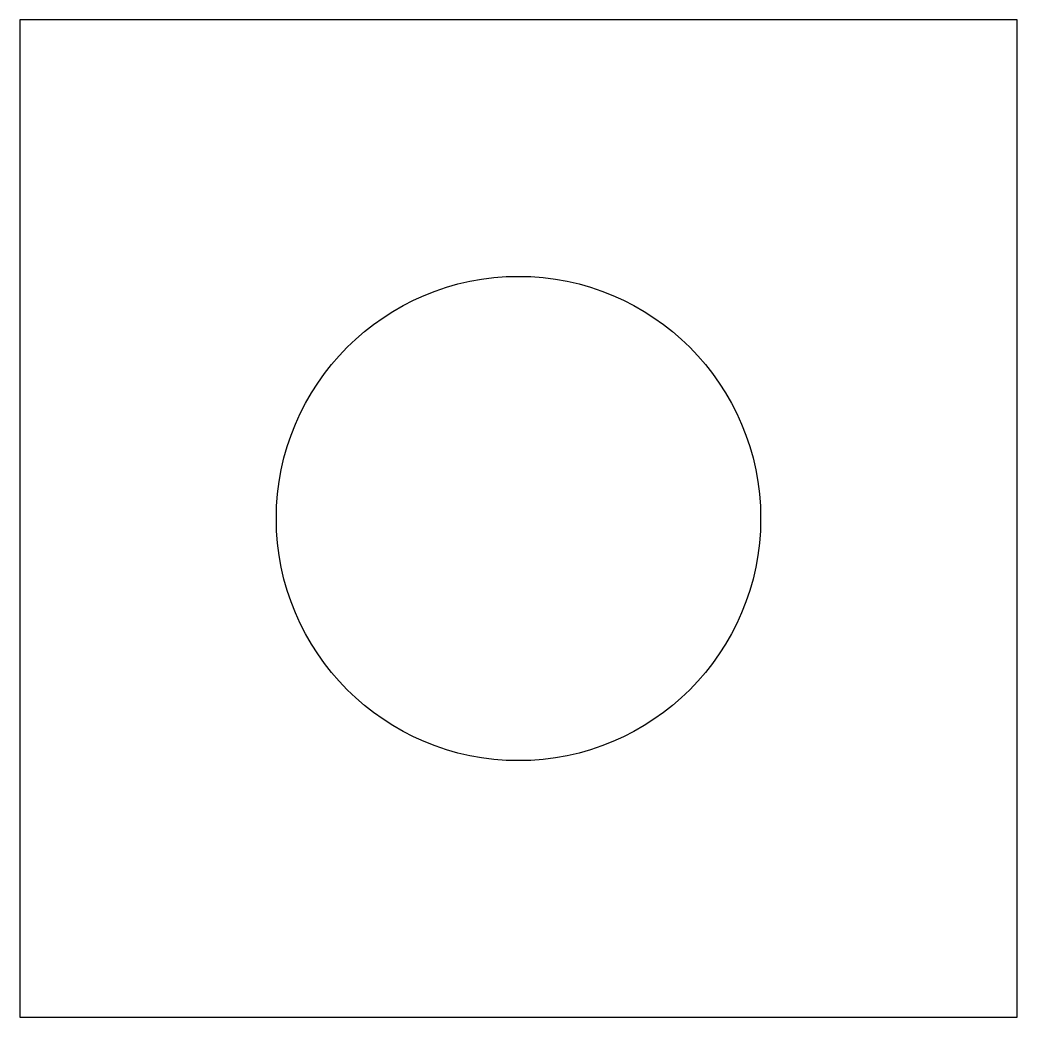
# Model space of a CAD drawing. Header units: millimetres. Extents: x 16.6 to 23.6, y 64.69 to 71.69.
import ezdxf

# ---------------------------------------------------------------- set-up
doc = ezdxf.new("R2010")
doc.units = ezdxf.units.MM
doc.layers.get('0').update_dxf_attribs({"linetype": 'CONTINUOUS'})

msp = doc.modelspace()

# ---------------------------------------------------------------- linework, layer by layer
for points in [[(23.6, 71.6936), (16.6, 71.6936), (16.6, 64.6936), (23.6, 64.6936)], [(16.6, 64.6936), (23.6, 64.6936), (23.6, 71.6936), (16.6, 71.6936)]]:
    msp.add_lwpolyline(points, close=True)
msp.add_circle((20.1, 68.1936), 1.7)

doc.saveas('drawing.dxf')
